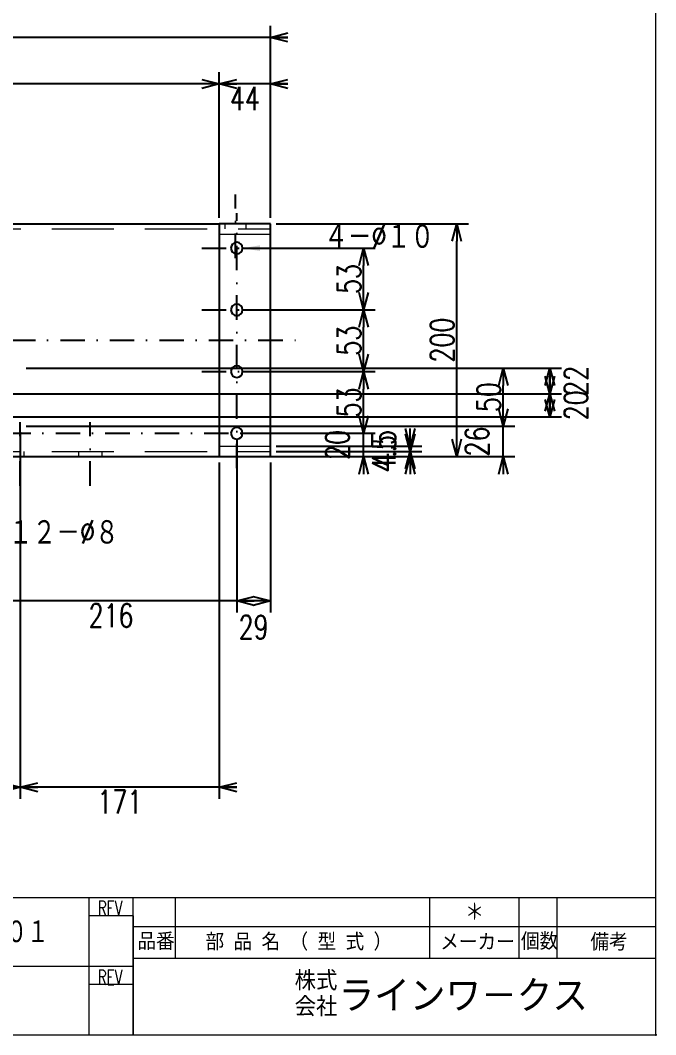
# Model space of a CAD drawing. Header units: millimetres. Extents: x 5 to 415, y 5 to 292.
# Drawn here: x 305.8 to 415, y 5 to 179.2 of the extents above; entities that cross this region are included whole.
import ezdxf

# ---------------------------------------------------------------- set-up
doc = ezdxf.new("R2010")
doc.units = ezdxf.units.MM
doc.header["$LTSCALE"] = 8.4
doc.linetypes.add('DASHDOT', pattern=[1, 0.5, -0.25, 0, -0.25])
doc.linetypes.add('HIDDEN', pattern=[1.905, 1.27, -0.635])
doc.layers.add('1', color=7, linetype='CONTINUOUS')
doc.layers.add('254', color=7, linetype='CONTINUOUS')
doc.styles.add('GMM001', font='txt.shx', dxfattribs={"bigfont": 'bigfont.shx'})
doc.styles.add('GMM003', font='txt.shx', dxfattribs={"width": 0.91125, "bigfont": 'bigfont.shx'})
doc.styles.add('GMM004', font='txt.shx', dxfattribs={"width": 0.666667, "bigfont": 'bigfont.shx'})
doc.styles.add('GMM008', font='txt.shx', dxfattribs={"width": 0.8, "bigfont": 'bigfont.shx'})
doc.styles.add('VF003', font='txt.shx', dxfattribs={"width": 0.75})
doc.dimstyles.new('GEN001', dxfattribs={"dimtxt": 4, "dimasz": 3, "dimexe": 2, "dimexo": 1, "dimgap": 0.5, "dimtad": 3, "dimlfac": 5, "dimdsep": 46, "dimtxsty": 'VF003', "dimblk1": 'OPEN30', "dimblk2": 'OPEN30', "dimsah": 1, "dimcen": 1, "dimclrd": 3, "dimclre": 3, "dimclrt": 7, "dimazin": 3, "dimtfac": 1, "dimtmove": 0, "dimatfit": 3})
doc.dimstyles.new('GEN002', dxfattribs={"dimtxt": 4, "dimasz": 3, "dimexe": 2, "dimexo": 1, "dimgap": 0.5, "dimtad": 3, "dimlfac": 5, "dimdsep": 46, "dimtxsty": 'VF003', "dimblk1": 'OPEN30', "dimblk2": 'OPEN30', "dimsah": 1, "dimcen": 1, "dimclrd": 3, "dimclre": 3, "dimclrt": 7, "dimazin": 3, "dimtfac": 1, "dimtmove": 0, "dimatfit": 3})
doc.dimstyles.new('GEN024', dxfattribs={"dimtxt": 4, "dimasz": 3, "dimexe": 2, "dimexo": 1, "dimgap": 0.5, "dimtad": 3, "dimlfac": 5, "dimdsep": 46, "dimtxsty": 'VF003', "dimblk1": 'OPEN30', "dimblk2": 'OPEN30', "dimsah": 1, "dimcen": 1, "dimclrd": 3, "dimclre": 3, "dimclrt": 7, "dimazin": 3, "dimtfac": 1, "dimtmove": 0, "dimatfit": 3})
doc.dimstyles.new('GEN025', dxfattribs={"dimtxt": 4, "dimasz": 3, "dimexe": 2, "dimexo": 1, "dimgap": 0.5, "dimtad": 3, "dimlfac": 5, "dimdsep": 46, "dimtxsty": 'VF003', "dimblk1": 'OPEN30', "dimblk2": 'OPEN30', "dimsah": 1, "dimcen": 1, "dimclrd": 3, "dimclre": 3, "dimclrt": 7, "dimazin": 3, "dimtfac": 1, "dimtmove": 0, "dimatfit": 3})
doc.dimstyles.new('GEN031', dxfattribs={"dimtxt": 4, "dimasz": 3, "dimexe": 2, "dimexo": 1, "dimgap": 0.5, "dimtad": 3, "dimlfac": 5, "dimdsep": 46, "dimtxsty": 'VF003', "dimblk1": 'OPEN30', "dimblk2": 'OPEN30', "dimsah": 1, "dimcen": 1, "dimclrd": 3, "dimclre": 3, "dimclrt": 7, "dimazin": 3, "dimtfac": 1, "dimtmove": 0, "dimatfit": 3})
doc.dimstyles.new('GEN032', dxfattribs={"dimtxt": 4, "dimasz": 3, "dimexe": 2, "dimexo": 1, "dimgap": 0.5, "dimtad": 3, "dimlfac": 5, "dimdsep": 46, "dimtxsty": 'VF003', "dimblk1": 'OPEN30', "dimblk2": 'OPEN30', "dimsah": 1, "dimcen": 1, "dimclrd": 3, "dimclre": 3, "dimclrt": 7, "dimazin": 3, "dimtfac": 1, "dimtmove": 0, "dimatfit": 3})
doc.dimstyles.new('GEN034', dxfattribs={"dimtxt": 4, "dimasz": 3, "dimexe": 2, "dimexo": 1, "dimgap": 0.5, "dimtad": 3, "dimlfac": 5, "dimdsep": 46, "dimtxsty": 'VF003', "dimblk1": 'OPEN30', "dimblk2": 'OPEN30', "dimsah": 1, "dimcen": 1, "dimclrd": 3, "dimclre": 3, "dimclrt": 7, "dimazin": 3, "dimtfac": 1, "dimtmove": 0, "dimatfit": 3})
doc.dimstyles.new('GEN035', dxfattribs={"dimtxt": 4, "dimasz": 3, "dimexe": 2, "dimexo": 1, "dimgap": 0.5, "dimtad": 3, "dimlfac": 5, "dimdsep": 46, "dimtxsty": 'VF003', "dimblk1": 'OPEN30', "dimblk2": 'OPEN30', "dimsah": 1, "dimcen": 1, "dimclrd": 3, "dimclre": 3, "dimclrt": 7, "dimazin": 3, "dimtfac": 1, "dimtmove": 0, "dimatfit": 3})
doc.dimstyles.new('GEN036', dxfattribs={"dimtxt": 4, "dimasz": 3, "dimexe": 2, "dimexo": 1, "dimgap": 0.5, "dimtad": 3, "dimlfac": 5, "dimdsep": 46, "dimtxsty": 'VF003', "dimblk1": 'OPEN30', "dimblk2": 'OPEN30', "dimsah": 1, "dimcen": 1, "dimclrd": 3, "dimclre": 3, "dimclrt": 7, "dimazin": 3, "dimtfac": 1, "dimtmove": 0, "dimatfit": 3})
doc.dimstyles.new('GEN037', dxfattribs={"dimtxt": 4, "dimasz": 3, "dimexe": 2, "dimexo": 1, "dimgap": 0.5, "dimtad": 3, "dimlfac": 5, "dimdsep": 46, "dimtxsty": 'VF003', "dimblk1": 'OPEN30', "dimblk2": 'OPEN30', "dimsah": 1, "dimcen": 1, "dimclrd": 3, "dimclre": 3, "dimclrt": 7, "dimazin": 3, "dimtfac": 1, "dimtmove": 0, "dimatfit": 3})
doc.dimstyles.new('GEN038', dxfattribs={"dimtxt": 4, "dimasz": 3, "dimexe": 2, "dimexo": 1, "dimgap": 0.5, "dimtad": 3, "dimlfac": 5, "dimdsep": 46, "dimtxsty": 'VF003', "dimblk1": 'OPEN30', "dimblk2": 'OPEN30', "dimsah": 1, "dimcen": 1, "dimclrd": 3, "dimclre": 3, "dimclrt": 7, "dimazin": 3, "dimtfac": 1, "dimtmove": 0, "dimatfit": 3})
doc.dimstyles.new('GEN039', dxfattribs={"dimtxt": 4, "dimasz": 3, "dimexe": 2, "dimexo": 1, "dimgap": 0.5, "dimtad": 3, "dimlfac": 5, "dimdsep": 46, "dimtxsty": 'VF003', "dimblk1": 'OPEN30', "dimblk2": 'OPEN30', "dimsah": 1, "dimcen": 1, "dimclrd": 3, "dimclre": 3, "dimclrt": 7, "dimazin": 3, "dimtfac": 1, "dimtmove": 0, "dimatfit": 3})
doc.dimstyles.new('GEN040', dxfattribs={"dimtxt": 4, "dimasz": 3, "dimexe": 2, "dimexo": 1, "dimgap": 0.5, "dimtad": 3, "dimlfac": 5, "dimdsep": 46, "dimtxsty": 'VF003', "dimblk1": 'OPEN30', "dimblk2": 'OPEN30', "dimsah": 1, "dimcen": 1, "dimclrd": 3, "dimclre": 3, "dimclrt": 7, "dimazin": 3, "dimtfac": 1, "dimtmove": 0, "dimatfit": 3})
doc.dimstyles.new('GEN041', dxfattribs={"dimtxt": 4, "dimasz": 3, "dimexe": 2, "dimexo": 1, "dimgap": 0.5, "dimtad": 3, "dimlfac": 5, "dimdsep": 46, "dimtxsty": 'VF003', "dimblk1": 'OPEN30', "dimblk2": 'OPEN30', "dimsah": 1, "dimcen": 1, "dimclrd": 3, "dimclre": 3, "dimclrt": 7, "dimazin": 3, "dimtfac": 1, "dimtmove": 0, "dimatfit": 3})
doc.dimstyles.new('GEN042', dxfattribs={"dimtxt": 4, "dimasz": 3, "dimexe": 2, "dimexo": 1, "dimgap": 0.5, "dimtad": 3, "dimlfac": 5, "dimdsep": 46, "dimtxsty": 'VF003', "dimblk1": 'OPEN30', "dimblk2": 'OPEN30', "dimsah": 1, "dimcen": 1, "dimclrd": 3, "dimclre": 3, "dimclrt": 7, "dimazin": 3, "dimtfac": 1, "dimtmove": 0, "dimatfit": 3})
doc.dimstyles.new('GEN043', dxfattribs={"dimtxt": 4, "dimasz": 3, "dimexe": 2, "dimexo": 1, "dimgap": 0.5, "dimtad": 3, "dimlfac": 5, "dimdsep": 46, "dimtxsty": 'VF003', "dimblk1": 'OPEN30', "dimblk2": 'OPEN30', "dimsah": 1, "dimcen": 1, "dimclrd": 3, "dimclre": 3, "dimclrt": 7, "dimazin": 3, "dimtfac": 1, "dimtmove": 0, "dimatfit": 3})
doc.dimstyles.new('GEN044', dxfattribs={"dimtxt": 4, "dimasz": 3, "dimexe": 2, "dimexo": 1, "dimgap": 0.5, "dimtad": 3, "dimlfac": 5, "dimdsep": 46, "dimtxsty": 'VF003', "dimblk1": 'OPEN30', "dimblk2": 'OPEN30', "dimsah": 1, "dimcen": 1, "dimclrd": 3, "dimclre": 3, "dimclrt": 7, "dimazin": 3, "dimtfac": 1, "dimtmove": 0, "dimatfit": 3})
doc.dimstyles.new('GEN045', dxfattribs={"dimtxt": 4, "dimasz": 3, "dimexe": 2, "dimexo": 1, "dimgap": 0.5, "dimtad": 3, "dimlfac": 5, "dimdsep": 46, "dimtxsty": 'VF003', "dimblk1": 'OPEN30', "dimblk2": 'OPEN30', "dimsah": 1, "dimcen": 1, "dimclrd": 3, "dimclre": 3, "dimclrt": 7, "dimazin": 3, "dimtfac": 1, "dimtmove": 0, "dimatfit": 3})
doc.dimstyles.new('GENLDR', dxfattribs={"dimtxt": 4, "dimasz": 3, "dimexe": 2, "dimexo": 1, "dimgap": 0.5, "dimtad": 3, "dimlfac": 5, "dimdsep": 46, "dimtxsty": 'VF003', "dimblk1": 'OPEN30', "dimblk2": 'OPEN30', "dimsah": 1, "dimcen": 1, "dimclrd": 3, "dimclre": 3, "dimclrt": 7, "dimazin": 3, "dimtfac": 1, "dimtmove": 0, "dimatfit": 3})

# ---------------------------------------------------------------- blocks, each defined once
blk = doc.blocks.new('_OPEN30')
at = {"color": 0, "linetype": 'BYBLOCK'}
blk.add_line((0, 0), (-1, 0), dxfattribs=at)
blk.add_lwpolyline([(-1, 0.259), (0, 0), (-1, -0.259)], dxfattribs=at)
blk = doc.blocks.new('*D1')
at = {"color": 3}
for p, q in [((343, 107.3), (343, 77.5)), ((348.8, 103.3), (348.8, 77.5)), ((348.8, 79.5), (343, 79.5))]:
    blk.add_line(p, q, dxfattribs=at)
at = {"layer": 'Defpoints'}
for p in [(343, 108.3), (348.8, 104.3), (348.8, 79.5)]:
    blk.add_point(p, dxfattribs=at)
at = {"layer": '1', "color": 3, "xscale": 3, "yscale": 3, "rotation": 180}
blk.add_blockref('_OPEN30', (343, 79.5), dxfattribs=at)
at = {"layer": '1', "color": 3, "xscale": 3, "yscale": 3}
blk.add_blockref('_OPEN30', (348.8, 79.5), dxfattribs=at)
at = {"layer": '1', "color": 7, "insert": (345.9, 75), "char_height": 4, "attachment_point": 5, "style": 'VF003'}
blk.add_mtext('29', dxfattribs=at)
blk = doc.blocks.new('*D2')
at = {"color": 3}
for p, q in [((299.8, 114.1), (299.8, 77.5)), ((343, 107.3), (343, 77.5)), ((346, 79.5), (296.8, 79.5))]:
    blk.add_line(p, q, dxfattribs=at)
at = {"layer": 'Defpoints'}
for p in [(299.8, 115.1), (343, 108.3), (343, 79.5)]:
    blk.add_point(p, dxfattribs=at)
at = {"layer": '1', "color": 3, "xscale": 3, "yscale": 3}
blk.add_blockref('_OPEN30', (299.8, 79.5), dxfattribs=at)
at = {"layer": '1', "color": 3, "xscale": 3, "yscale": 3, "rotation": 180}
blk.add_blockref('_OPEN30', (343, 79.5), dxfattribs=at)
at = {"layer": '1', "color": 7, "insert": (321.4, 77), "char_height": 4, "attachment_point": 5, "style": 'VF003'}
blk.add_mtext('216', dxfattribs=at)
blk = doc.blocks.new('*D24')
at = {"color": 3}
for p, q in [((305.8, 108.5), (305.8, 45.5)), ((340, 103.3), (340, 45.5)), ((343, 47.5), (302.8, 47.5))]:
    blk.add_line(p, q, dxfattribs=at)
at = {"layer": 'Defpoints'}
for p in [(305.8, 109.5), (340, 104.3), (340, 47.5)]:
    blk.add_point(p, dxfattribs=at)
at = {"layer": '1', "color": 3, "xscale": 3, "yscale": 3}
blk.add_blockref('_OPEN30', (305.8, 47.5), dxfattribs=at)
at = {"layer": '1', "color": 3, "xscale": 3, "yscale": 3, "rotation": 180}
blk.add_blockref('_OPEN30', (340, 47.5), dxfattribs=at)
at = {"layer": '1', "color": 7, "insert": (322.9, 45), "char_height": 4, "attachment_point": 5, "style": 'VF003'}
blk.add_mtext('171', dxfattribs=at)
blk = doc.blocks.new('*D25')
at = {"color": 3}
for p, q in [((130, 108.5), (130, 45.5)), ((305.8, 108.5), (305.8, 45.5)), ((308.8, 47.5), (127, 47.5))]:
    blk.add_line(p, q, dxfattribs=at)
at = {"layer": 'Defpoints'}
for p in [(130, 109.5), (305.8, 109.5), (305.8, 47.5)]:
    blk.add_point(p, dxfattribs=at)
at = {"layer": '1', "color": 3, "xscale": 3, "yscale": 3}
blk.add_blockref('_OPEN30', (130, 47.5), dxfattribs=at)
at = {"layer": '1', "color": 3, "xscale": 3, "yscale": 3, "rotation": 180}
blk.add_blockref('_OPEN30', (305.8, 47.5), dxfattribs=at)
at = {"layer": '1', "color": 7, "insert": (217.9, 45), "char_height": 4, "attachment_point": 5, "style": 'VF003'}
blk.add_mtext('879', dxfattribs=at)
blk = doc.blocks.new('*D31')
at = {"color": 3}
for p, q in [((340, 145.3), (340, 170.3)), ((348.8, 145.3), (348.8, 170.3)), ((351.8, 168.3), (337, 168.3))]:
    blk.add_line(p, q, dxfattribs=at)
at = {"layer": 'Defpoints'}
for p in [(348.8, 168.3), (340, 144.3), (348.8, 144.3)]:
    blk.add_point(p, dxfattribs=at)
at = {"layer": '1', "color": 3, "xscale": 3, "yscale": 3}
blk.add_blockref('_OPEN30', (340, 168.3), dxfattribs=at)
at = {"layer": '1', "color": 3, "xscale": 3, "yscale": 3, "rotation": 180}
blk.add_blockref('_OPEN30', (348.8, 168.3), dxfattribs=at)
at = {"layer": '1', "color": 7, "insert": (344.4, 165.8), "char_height": 4, "attachment_point": 5, "style": 'VF003'}
blk.add_mtext('44', dxfattribs=at)
blk = doc.blocks.new('*D32')
at = {"color": 3}
for p, q in [((121.2, 145.3), (121.2, 170.3)), ((340, 145.3), (340, 170.3)), ((343, 168.3), (118.2, 168.3))]:
    blk.add_line(p, q, dxfattribs=at)
at = {"layer": 'Defpoints'}
for p in [(340, 168.3), (121.2, 144.3), (340, 144.3)]:
    blk.add_point(p, dxfattribs=at)
at = {"layer": '1', "color": 3, "xscale": 3, "yscale": 3}
blk.add_blockref('_OPEN30', (121.2, 168.3), dxfattribs=at)
at = {"layer": '1', "color": 3, "xscale": 3, "yscale": 3, "rotation": 180}
blk.add_blockref('_OPEN30', (340, 168.3), dxfattribs=at)
at = {"layer": '1', "color": 7, "insert": (230.6, 165.8), "char_height": 4, "attachment_point": 5, "style": 'VF003'}
blk.add_mtext('1094', dxfattribs=at)
blk = doc.blocks.new('*D34')
at = {"color": 3}
for p, q in [((71.2, 145.3), (71.2, 178.3)), ((348.8, 145.3), (348.8, 178.3)), ((351.8, 176.3), (68.2, 176.3))]:
    blk.add_line(p, q, dxfattribs=at)
at = {"layer": 'Defpoints'}
for p in [(348.8, 176.3), (71.2, 144.3), (348.8, 144.3)]:
    blk.add_point(p, dxfattribs=at)
at = {"layer": '1', "color": 3, "xscale": 3, "yscale": 3}
blk.add_blockref('_OPEN30', (71.2, 176.3), dxfattribs=at)
at = {"layer": '1', "color": 3, "xscale": 3, "yscale": 3, "rotation": 180}
blk.add_blockref('_OPEN30', (348.8, 176.3), dxfattribs=at)
at = {"layer": '1', "color": 7, "insert": (210, 173.8), "char_height": 4, "attachment_point": 5, "style": 'VF003'}
blk.add_mtext('1388', dxfattribs=at)
blk = doc.blocks.new('*D35')
at = {"color": 3}
for p, q in [((344, 108.3), (366.8, 108.3)), ((364.8, 104.3), (364.8, 108.3)), ((349.8, 104.3), (366.8, 104.3))]:
    blk.add_line(p, q, dxfattribs=at)
at = {"layer": 'Defpoints'}
for p in [(343, 108.3), (348.8, 104.3), (364.8, 104.3)]:
    blk.add_point(p, dxfattribs=at)
at = {"layer": '1', "color": 3, "xscale": 3, "yscale": 3}
for p, rotation in [((364.8, 108.3), 270), ((364.8, 104.3), 90)]:
    blk.add_blockref('_OPEN30', p, dxfattribs=dict(at, rotation=rotation))
at = {"layer": '1', "color": 7, "insert": (360.3, 106.3), "char_height": 4, "attachment_point": 5, "rotation": 90, "style": 'VF003'}
blk.add_mtext('20', dxfattribs=at)
blk = doc.blocks.new('*D36')
at = {"color": 3}
for p, q in [((344, 118.9), (366.8, 118.9)), ((364.8, 111.3), (364.8, 115.9)), ((344, 108.3), (366.8, 108.3))]:
    blk.add_line(p, q, dxfattribs=at)
at = {"layer": 'Defpoints'}
for p in [(343, 118.9), (343, 108.3), (364.8, 108.3)]:
    blk.add_point(p, dxfattribs=at)
at = {"layer": '1', "color": 3, "xscale": 3, "yscale": 3}
for p, rotation in [((364.8, 118.9), 90), ((364.8, 108.3), 270)]:
    blk.add_blockref('_OPEN30', p, dxfattribs=dict(at, rotation=rotation))
at = {"layer": '1', "color": 7, "insert": (362.3, 113.6), "char_height": 4, "attachment_point": 5, "rotation": 90, "style": 'VF003'}
blk.add_mtext('53', dxfattribs=at)
blk = doc.blocks.new('*D37')
at = {"color": 3}
for p, q in [((344, 129.5), (366.8, 129.5)), ((364.8, 121.9), (364.8, 126.5)), ((344, 118.9), (366.8, 118.9))]:
    blk.add_line(p, q, dxfattribs=at)
at = {"layer": 'Defpoints'}
for p in [(343, 129.5), (343, 118.9), (364.8, 118.9)]:
    blk.add_point(p, dxfattribs=at)
at = {"layer": '1', "color": 3, "xscale": 3, "yscale": 3}
for p, rotation in [((364.8, 129.5), 90), ((364.8, 118.9), 270)]:
    blk.add_blockref('_OPEN30', p, dxfattribs=dict(at, rotation=rotation))
at = {"layer": '1', "color": 7, "insert": (362.3, 124.2), "char_height": 4, "attachment_point": 5, "rotation": 90, "style": 'VF003'}
blk.add_mtext('53', dxfattribs=at)
blk = doc.blocks.new('*D38')
at = {"color": 3}
for p, q in [((344, 140.1), (366.8, 140.1)), ((364.8, 132.5), (364.8, 137.1)), ((344, 129.5), (366.8, 129.5))]:
    blk.add_line(p, q, dxfattribs=at)
at = {"layer": 'Defpoints'}
for p in [(343, 140.1), (343, 129.5), (364.8, 129.5)]:
    blk.add_point(p, dxfattribs=at)
at = {"layer": '1', "color": 3, "xscale": 3, "yscale": 3}
for p, rotation in [((364.8, 140.1), 90), ((364.8, 129.5), 270)]:
    blk.add_blockref('_OPEN30', p, dxfattribs=dict(at, rotation=rotation))
at = {"layer": '1', "color": 7, "insert": (362.3, 134.8), "char_height": 4, "attachment_point": 5, "rotation": 90, "style": 'VF003'}
blk.add_mtext('53', dxfattribs=at)
blk = doc.blocks.new('*D39')
at = {"color": 3}
for p, q in [((349.8, 105.2), (374.8, 105.2)), ((372.8, 104.3), (372.8, 105.2)), ((349.8, 104.3), (374.8, 104.3))]:
    blk.add_line(p, q, dxfattribs=at)
at = {"layer": 'Defpoints'}
for p in [(348.8, 105.2), (348.8, 104.3), (372.8, 104.3)]:
    blk.add_point(p, dxfattribs=at)
at = {"layer": '1', "color": 3, "xscale": 3, "yscale": 3}
for p, rotation in [((372.8, 105.2), 270), ((372.8, 104.3), 90)]:
    blk.add_blockref('_OPEN30', p, dxfattribs=dict(at, rotation=rotation))
at = {"layer": '1', "color": 7, "insert": (368.3, 104.75), "char_height": 4, "attachment_point": 5, "rotation": 90, "style": 'VF003'}
blk.add_mtext('4.5', dxfattribs=at)
blk = doc.blocks.new('*D40')
at = {"color": 3}
for p, q in [((349.8, 106.1), (374.8, 106.1)), ((349.8, 105.2), (374.8, 105.2)), ((372.8, 105.2), (372.8, 106.1))]:
    blk.add_line(p, q, dxfattribs=at)
at = {"layer": 'Defpoints'}
for p in [(348.8, 106.1), (348.8, 105.2), (372.8, 105.2)]:
    blk.add_point(p, dxfattribs=at)
at = {"layer": '1', "color": 3, "xscale": 3, "yscale": 3}
for p, rotation in [((372.8, 106.1), 270), ((372.8, 105.2), 90)]:
    blk.add_blockref('_OPEN30', p, dxfattribs=dict(at, rotation=rotation))
at = {"layer": '1', "color": 7, "insert": (368.3, 105.65), "char_height": 4, "attachment_point": 5, "rotation": 90, "style": 'VF003'}
blk.add_mtext('4.5', dxfattribs=at)
blk = doc.blocks.new('*D41')
at = {"color": 3}
for p, q in [((349.8, 144.3), (382.8, 144.3)), ((380.8, 107.3), (380.8, 141.3)), ((349.8, 104.3), (382.8, 104.3))]:
    blk.add_line(p, q, dxfattribs=at)
at = {"layer": 'Defpoints'}
for p in [(348.8, 144.3), (348.8, 104.3), (380.8, 104.3)]:
    blk.add_point(p, dxfattribs=at)
at = {"layer": '1', "color": 3, "xscale": 3, "yscale": 3}
for p, rotation in [((380.8, 144.3), 90), ((380.8, 104.3), 270)]:
    blk.add_blockref('_OPEN30', p, dxfattribs=dict(at, rotation=rotation))
at = {"layer": '1', "color": 7, "insert": (378.3, 124.3), "char_height": 4, "attachment_point": 5, "rotation": 90, "style": 'VF003'}
blk.add_mtext('200', dxfattribs=at)
blk = doc.blocks.new('*D42')
at = {"color": 3}
for p, q in [((306.8, 109.5), (390.8, 109.5)), ((388.8, 104.3), (388.8, 109.5)), ((341, 104.3), (390.8, 104.3))]:
    blk.add_line(p, q, dxfattribs=at)
at = {"layer": 'Defpoints'}
for p in [(305.8, 109.5), (340, 104.3), (388.8, 104.3)]:
    blk.add_point(p, dxfattribs=at)
at = {"layer": '1', "color": 3, "xscale": 3, "yscale": 3}
for p, rotation in [((388.8, 109.5), 270), ((388.8, 104.3), 90)]:
    blk.add_blockref('_OPEN30', p, dxfattribs=dict(at, rotation=rotation))
at = {"layer": '1', "color": 7, "insert": (384.3, 106.9), "char_height": 4, "attachment_point": 5, "rotation": 90, "style": 'VF003'}
blk.add_mtext('26', dxfattribs=at)
blk = doc.blocks.new('*D43')
at = {"color": 3}
for p, q in [((306.8, 119.5), (390.8, 119.5)), ((388.8, 112.5), (388.8, 116.5)), ((306.8, 109.5), (390.8, 109.5))]:
    blk.add_line(p, q, dxfattribs=at)
at = {"layer": 'Defpoints'}
for p in [(305.8, 119.5), (305.8, 109.5), (388.8, 109.5)]:
    blk.add_point(p, dxfattribs=at)
at = {"layer": '1', "color": 3, "xscale": 3, "yscale": 3}
for p, rotation in [((388.8, 119.5), 90), ((388.8, 109.5), 270)]:
    blk.add_blockref('_OPEN30', p, dxfattribs=dict(at, rotation=rotation))
at = {"layer": '1', "color": 7, "insert": (386.3, 114.5), "char_height": 4, "attachment_point": 5, "rotation": 90, "style": 'VF003'}
blk.add_mtext('50', dxfattribs=at)
blk = doc.blocks.new('*D44')
at = {"color": 3}
for p, q in [((306.8, 119.5), (398.8, 119.5)), ((396.8, 119.5), (396.8, 115.1)), ((300.8, 115.1), (398.8, 115.1))]:
    blk.add_line(p, q, dxfattribs=at)
at = {"layer": 'Defpoints'}
for p in [(305.8, 119.5), (396.8, 119.5), (299.8, 115.1)]:
    blk.add_point(p, dxfattribs=at)
at = {"layer": '1', "color": 3, "xscale": 3, "yscale": 3}
for p, rotation in [((396.8, 119.5), 90), ((396.8, 115.1), 270)]:
    blk.add_blockref('_OPEN30', p, dxfattribs=dict(at, rotation=rotation))
at = {"layer": '1', "color": 7, "insert": (401.3, 117.3), "char_height": 4, "attachment_point": 5, "rotation": 90, "style": 'VF003'}
blk.add_mtext('22', dxfattribs=at)
blk = doc.blocks.new('*D45')
at = {"color": 3}
for p, q in [((300.8, 115.1), (398.8, 115.1)), ((396.8, 115.1), (396.8, 111.1)), ((300.8, 111.1), (398.8, 111.1))]:
    blk.add_line(p, q, dxfattribs=at)
at = {"layer": 'Defpoints'}
for p in [(299.8, 115.1), (396.8, 115.1), (299.8, 111.1)]:
    blk.add_point(p, dxfattribs=at)
at = {"layer": '1', "color": 3, "xscale": 3, "yscale": 3}
for p, rotation in [((396.8, 115.1), 90), ((396.8, 111.1), 270)]:
    blk.add_blockref('_OPEN30', p, dxfattribs=dict(at, rotation=rotation))
at = {"layer": '1', "color": 7, "insert": (401.3, 113.1), "char_height": 4, "attachment_point": 5, "rotation": 90, "style": 'VF003'}
blk.add_mtext('20', dxfattribs=at)

msp = doc.modelspace()

# ---------------------------------------------------------------- linework, layer by layer
at = {"color": 3, "linetype": 'DASHDOT'}
for p, q in [((342.8, 138.4), (342.8, 149.3)), ((343, 102.3), (343, 146.1)), ((337, 140.1), (349, 140.1)), ((337, 129.5), (349, 129.5)), ((66.2, 124.3), (353.8, 124.3)), ((337, 118.9), (349, 118.9)), ((305.8, 99.3), (305.8, 110.2)), ((317.8, 99.3), (317.8, 110.2)), ((192.9, 108.3), (349, 108.3))]:
    msp.add_line(p, q, dxfattribs=at)
at = {"color": 7, "linetype": 'HIDDEN', "lineweight": 18}
for p, q in [((71.2, 143.4), (348.8, 143.4)), ((341, 143.4), (341, 144.3)), ((344.6, 143.4), (344.6, 144.3)), ((340, 142.5), (348.8, 142.5)), ((71.2, 105.2), (348.8, 105.2)), ((306.4, 105.2), (306.4, 104.3)), ((315.8, 105.2), (315.8, 104.3)), ((319.8, 105.2), (319.8, 104.3)), ((340, 106.1), (348.8, 106.1))]:
    msp.add_line(p, q, dxfattribs=at)
at = {"color": 7, "linetype": 'Continuous', "lineweight": 25}
for p, q in [((121.2, 144.3), (340, 144.3)), ((340, 144.3), (340, 104.3)), ((348.8, 144.3), (340, 144.3)), ((348.8, 104.3), (348.8, 144.3)), ((125.2457, 104.3), (340, 104.3)), ((340, 104.3), (348.8, 104.3))]:
    msp.add_line(p, q, dxfattribs=at)
for centre, start, end in [((343, 140.1), 0, 180), ((343, 140.1), 180, 0), ((343, 129.5), 0, 180), ((343, 129.5), 180, 0), ((343, 118.9), 0, 180), ((343, 118.9), 180, 0), ((343, 108.3), 0, 180), ((343, 108.3), 180, 0)]:
    msp.add_arc(centre, 1, start, end, dxfattribs=at)
at = {"layer": '1', "color": 3, "linetype": 'CONTINUOUS', "lineweight": 9}
msp.add_line((325.18, 25.412), (325.18, 5), dxfattribs=at)
at = {"layer": '1', "color": 7, "linetype": 'CONTINUOUS', "lineweight": 20}
msp.add_lwpolyline([(5, 292), (5, 5), (415, 5), (415, 292)], close=True, dxfattribs=at)
at = {"layer": '1', "color": 3}
msp.add_point((415, 5), dxfattribs=at)
at = {"layer": '254', "color": 3, "linetype": 'CONTINUOUS', "lineweight": 9}
for p, q in [((217.1631, 28.5895), (325.18, 28.5895)), ((317.5977, 28.5895), (317.5977, 16.7948)), ((325.18, 23.5895), (325.18, 28.5895)), ((325.18, 28.5895), (415, 28.5895)), ((332.47, 23.5895), (332.47, 28.5895)), ((376.21, 23.5895), (376.21, 28.5895)), ((391.519, 23.5895), (391.519, 28.5895)), ((398.08, 23.5895), (398.08, 28.5895)), ((317.5977, 25.4723), (325.18, 25.4723)), ((325.18, 23.5895), (415, 23.5895)), ((325.18, 18.122), (325.18, 23.5895)), ((332.47, 18.122), (332.47, 23.5895)), ((376.21, 18.122), (376.21, 23.5895)), ((391.519, 18.122), (391.519, 23.5895)), ((398.08, 18.122), (398.08, 23.5895)), ((325.18, 5), (325.18, 18.122)), ((325.18, 18.122), (415, 18.122)), ((267.7132, 16.7948), (325.18, 16.7948)), ((317.5977, 16.7947), (317.5977, 5)), ((317.5977, 13.6776), (325.18, 13.6776))]:
    msp.add_line(p, q, dxfattribs=at)

# ---------------------------------------------------------------- texts
at = {"insert": (273.605, 20.498), "char_height": 4.2124, "attachment_point": 7, "style": 'GMM008'}
msp.add_mtext('\\T1.000000;２５１５４－４－０１', dxfattribs=at)
at = {"layer": '1', "char_height": 4, "attachment_point": 7, "style": 'VF003'}
for s, insert in [('\\A1;４－%%c１０', (358, 140.1)), ('\\A1;１２－%%c８', (303.8, 89.3))]:
    msp.add_mtext(s, dxfattribs=dict(at, insert=insert))
at = {"layer": '254', "color": 3, "lineweight": 9, "line_spacing_factor": 0.8}
for s, insert, char_height, attachment_point, style in [('\\T1.000000;REV', (319.1175, 25.4577), 2.527446, 7, 'GMM004'), ('\\T1.000000;品番', (325.919, 19.5612), 2.916, 7, 'GMM001'), ('\\T1.500000;部品名（型式）', (354.4707, 20.9138), 2.916, 5, 'GMM001'), ('\\T1.000000;個数', (391.8314, 19.5612), 2.916, 7, 'GMM001'), ('\\T1.000000;備考', (406.9745, 20.9138), 2.916, 5, 'GMM001'), ('\\T1.000000;メーカー', (384.3684, 20.9138), 2.916, 5, 'GMM001'), ('\\T1.000000;REV', (319.1175, 13.5919), 2.527446, 7, 'GMM004')]:
    msp.add_mtext(s, dxfattribs=dict(at, insert=insert, char_height=char_height, attachment_point=attachment_point, style=style))
at = {"layer": '254', "color": 7, "lineweight": 20, "line_spacing_factor": 0.8}
for s, insert, char_height, attachment_point, style in [('\\T1.000000;＊', (383.879, 24.4561), 3.2, 8, 'GMM003'), ('{\\T1.000000;株式}\\P{\\T1.000000;会社}', (352.9478, 12.0526), 3.339762, 4, 'GMM001'), ('\\T1.000000;ラインワ－クス', (360.498, 11.6314), 5.566269, 4, 'GMM001')]:
    msp.add_mtext(s, dxfattribs=dict(at, insert=insert, char_height=char_height, attachment_point=attachment_point, style=style))

# ---------------------------------------------------------------- dimensions: what is measured, and where the dimension line sits
at = {"layer": '1'}
for base, p1, p2, dimstyle, picture, middle in [((348.8, 176.3), (348.8, 144.3), (71.2, 144.3), 'GEN034', '*D34', (210, 173.8)), ((340, 168.3), (340, 144.3), (121.2, 144.3), 'GEN032', '*D32', (230.6, 165.8)), ((348.8, 168.3), (348.8, 144.3), (340, 144.3), 'GEN031', '*D31', (344.4, 165.8)), ((343, 79.5), (343, 108.3), (299.8, 115.1), 'GEN002', '*D2', (321.4, 77)), ((305.8, 47.5), (305.8, 109.5), (130, 109.5), 'GEN025', '*D25', (217.9, 45)), ((340, 47.5), (340, 104.3), (305.8, 109.5), 'GEN024', '*D24', (322.9, 45)), ((348.8, 79.5), (348.8, 104.3), (343, 108.3), 'GEN001', '*D1', (345.9, 75))]:
    dim = msp.add_linear_dim(base=base, p1=p1, p2=p2, dimstyle=dimstyle, dxfattribs=at)
    dim.commit()
    dim.dimension.update_dxf_attribs({"geometry": picture, "text_midpoint": middle})
for base, p1, p2, dimstyle, picture, middle in [((380.8, 104.3), (348.8, 104.3), (348.8, 144.3), 'GEN041', '*D41', (378.3, 124.3)), ((364.8, 129.5), (343, 129.5), (343, 140.1), 'GEN038', '*D38', (362.3, 134.8)), ((364.8, 118.9), (343, 118.9), (343, 129.5), 'GEN037', '*D37', (362.3, 124.2)), ((396.8, 119.5), (305.8, 119.5), (299.8, 115.1), 'GEN044', '*D44', (401.3, 117.3)), ((388.8, 109.5), (305.8, 109.5), (305.8, 119.5), 'GEN043', '*D43', (386.3, 114.5)), ((364.8, 108.3), (343, 108.3), (343, 118.9), 'GEN036', '*D36', (362.3, 113.6)), ((396.8, 115.1), (299.8, 115.1), (299.8, 111.1), 'GEN045', '*D45', (401.3, 113.1)), ((388.8, 104.3), (340, 104.3), (305.8, 109.5), 'GEN042', '*D42', (384.3, 106.9)), ((364.8, 104.3), (348.8, 104.3), (343, 108.3), 'GEN035', '*D35', (360.3, 106.3)), ((372.8, 105.2), (348.8, 105.2), (348.8, 106.1), 'GEN040', '*D40', (368.3, 105.65)), ((372.8, 104.3), (348.8, 104.3), (348.8, 105.2), 'GEN039', '*D39', (368.3, 104.75))]:
    dim = msp.add_linear_dim(base=base, p1=p1, p2=p2, angle=90, dimstyle=dimstyle, dxfattribs=at)
    dim.commit()
    dim.dimension.update_dxf_attribs({"geometry": picture, "text_midpoint": middle})

# ---------------------------------------------------------------- leaders
msp.add_leader([(344, 140.1), (354, 140.1), (358, 140.1)], dimstyle='GENLDR', dxfattribs=at)

doc.saveas('drawing.dxf')
